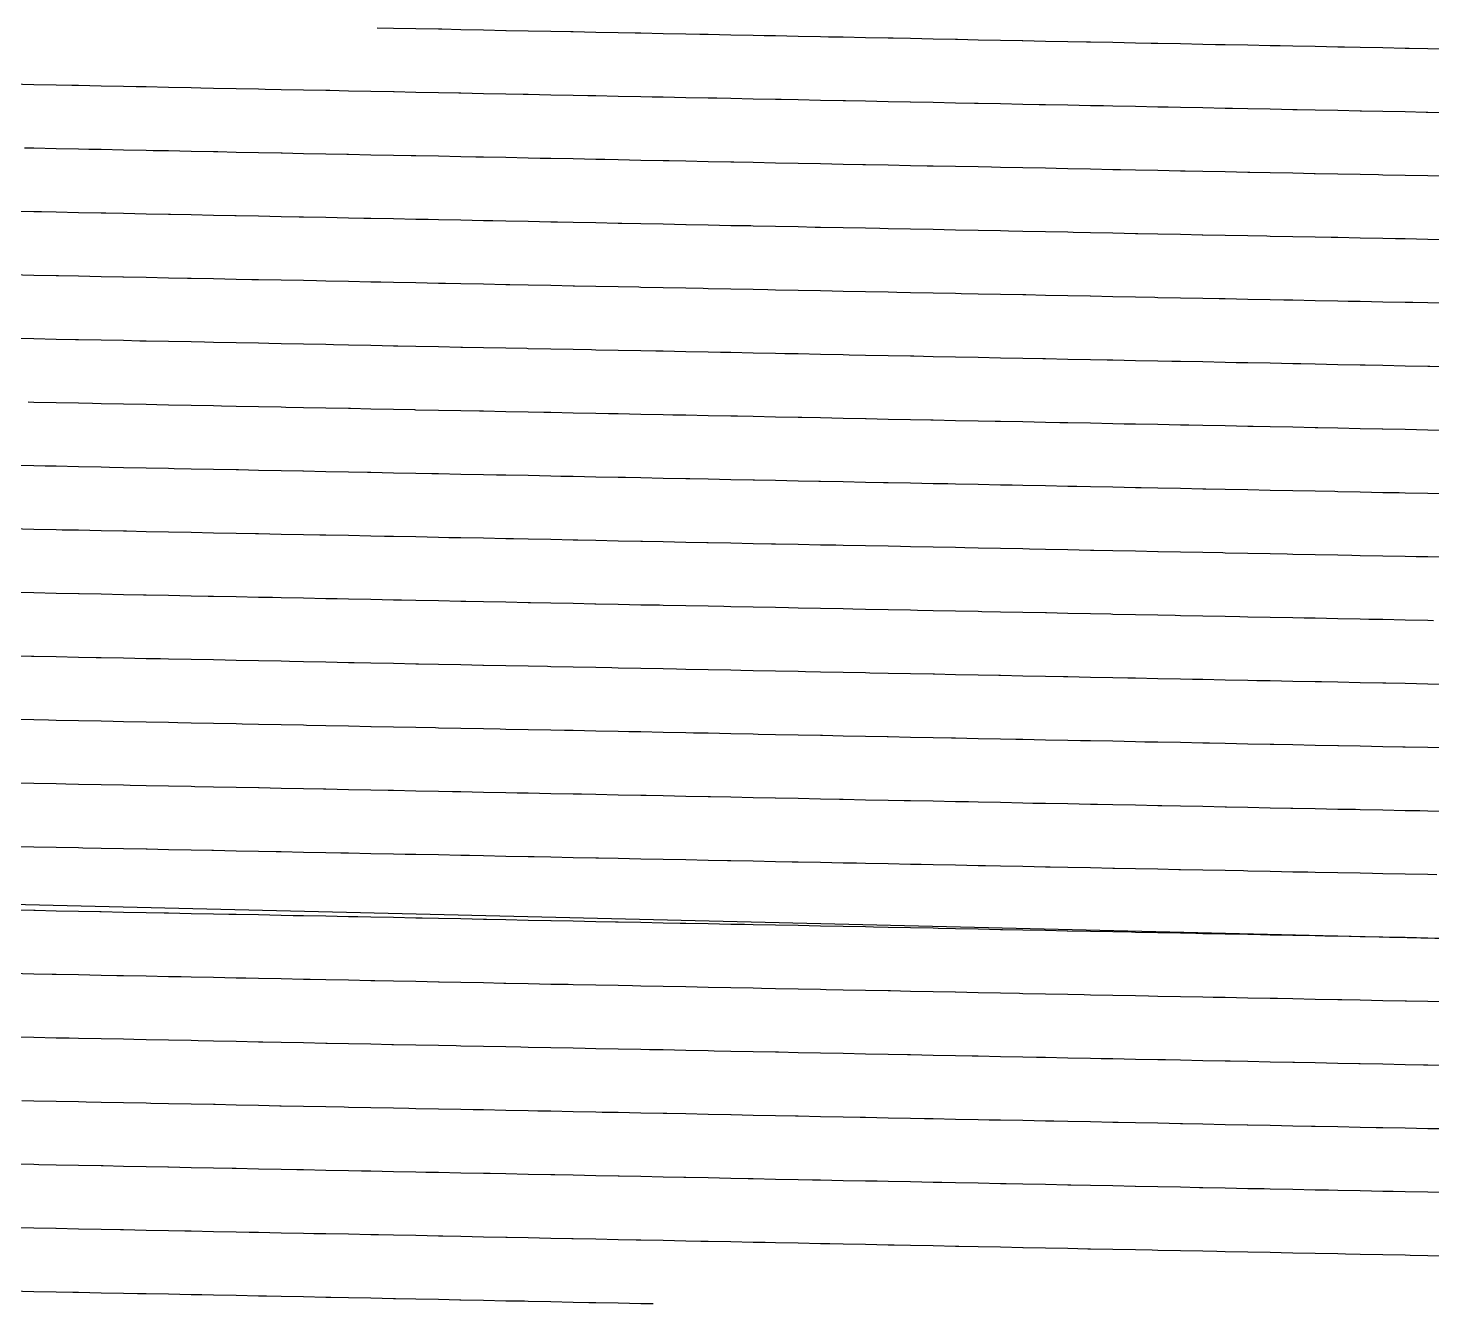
# Model space of a CAD drawing. Header units: metres. Extents: x 2418 to 4584, y 40 to 163.
# Drawn here: x 2959.8 to 3095.1, y 40 to 163 of the extents above; entities that cross this region are included whole.
import ezdxf

# ---------------------------------------------------------------- set-up
doc = ezdxf.new("R2010")
doc.units = ezdxf.units.M
for name, color, linetype in [('Contour_Level_10', 7, 'Continuous'), ('Contour_Level_11', 7, 'Continuous'), ('Contour_Level_12', 7, 'Continuous'), ('Contour_Level_13', 7, 'Continuous'), ('Contour_Level_14', 7, 'Continuous'), ('Contour_Level_15', 7, 'Continuous'), ('Contour_Level_16', 7, 'Continuous'), ('Contour_Level_17', 7, 'Continuous'), ('Contour_Level_18', 7, 'Continuous'), ('Contour_Level_19', 7, 'Continuous'), ('Contour_Level_20', 7, 'Continuous'), ('Contour_Level_21', 7, 'Continuous'), ('Contour_Level_22', 7, 'Continuous'), ('Contour_Level_23', 7, 'Continuous'), ('Contour_Level_24', 7, 'Continuous'), ('Contour_Level_25', 7, 'Continuous'), ('Contour_Level_26', 7, 'Continuous'), ('Contour_Level_6', 7, 'Continuous'), ('Contour_Level_7', 7, 'Continuous'), ('Contour_Level_8', 7, 'Continuous'), ('Contour_Level_9', 7, 'Continuous')]:
    doc.layers.add(name, color=color, linetype=linetype)

msp = doc.modelspace()

# ---------------------------------------------------------------- linework, layer by layer
at = {"layer": 'Contour_Level_10'}
msp.add_lwpolyline([(3096.91, 136.46), (3094.74, 136.5), (3093.29, 136.53), (3092.57, 136.54), (3090.4, 136.59), (3088.23, 136.63), (3087.07, 136.65), (3086.06, 136.67), (3083.9, 136.71), (3081.73, 136.76), (3080.85, 136.77), (3079.56, 136.8), (3077.39, 136.84), (3075.22, 136.89), (3074.63, 136.9), (3073.06, 136.93), (3070.89, 136.97), (3068.72, 137.01), (3068.41, 137.02), (3066.55, 137.06), (3064.38, 137.1), (3062.22, 137.14), (3062.19, 137.14), (3060.05, 137.19), (3057.88, 137.23), (3055.98, 137.27), (3055.71, 137.27), (3053.54, 137.32), (3051.38, 137.36), (3049.76, 137.39), (3049.21, 137.4), (3047.04, 137.44), (3044.87, 137.49), (3043.54, 137.51), (3042.7, 137.53), (3040.54, 137.57), (3038.37, 137.62), (3037.32, 137.64), (3036.2, 137.66), (3034.03, 137.7), (3031.86, 137.74), (3031.1, 137.76), (3029.7, 137.79), (3027.53, 137.83), (3025.36, 137.87), (3024.88, 137.88), (3023.19, 137.92), (3021.02, 137.96), (3018.85, 138), (3018.67, 138.01), (3016.69, 138.05), (3014.52, 138.09), (3012.45, 138.13), (3012.35, 138.13), (3010.18, 138.17), (3008.01, 138.22), (3006.23, 138.25), (3005.85, 138.26), (3003.68, 138.3), (3001.51, 138.35), (3000.01, 138.38), (2999.34, 138.39), (2997.17, 138.43), (2995.01, 138.47), (2993.79, 138.5), (2992.84, 138.52), (2990.67, 138.56), (2988.5, 138.6), (2987.58, 138.62), (2986.33, 138.65), (2984.17, 138.69), (2982, 138.73), (2981.36, 138.74), (2979.83, 138.77), (2977.66, 138.82), (2975.49, 138.86), (2975.14, 138.87), (2973.33, 138.9), (2971.16, 138.95), (2968.99, 138.99), (2968.92, 138.99), (2966.82, 139.03), (2964.65, 139.08), (2962.7, 139.11), (2962.49, 139.12), (2960.32, 139.16), (2958.15, 139.2)], dxfattribs=at)
at = {"layer": 'Contour_Level_11'}
msp.add_lwpolyline([(3096.91, 130.33), (3094.93, 130.37), (3094.74, 130.38), (3092.57, 130.42), (3090.4, 130.46), (3088.71, 130.5), (3088.23, 130.5), (3086.06, 130.55), (3083.9, 130.59), (3082.49, 130.62), (3081.73, 130.63), (3079.56, 130.68), (3077.39, 130.72), (3076.27, 130.74), (3075.22, 130.76), (3073.06, 130.81), (3070.89, 130.85), (3070.05, 130.86), (3068.72, 130.89), (3066.55, 130.93), (3064.38, 130.98), (3063.84, 130.99), (3062.22, 131.02), (3060.05, 131.06), (3057.88, 131.11), (3057.62, 131.11), (3055.71, 131.15), (3053.54, 131.19), (3051.4, 131.23), (3051.38, 131.23), (3049.21, 131.28), (3047.04, 131.32), (3045.18, 131.36), (3044.87, 131.36), (3042.7, 131.41), (3040.54, 131.45), (3038.96, 131.48), (3038.37, 131.49), (3036.2, 131.54), (3034.03, 131.58), (3032.74, 131.6), (3031.86, 131.62), (3029.7, 131.66), (3027.53, 131.71), (3026.53, 131.73), (3025.36, 131.75), (3023.19, 131.79), (3021.02, 131.84), (3020.31, 131.85), (3018.85, 131.88), (3016.69, 131.92), (3014.52, 131.96), (3014.09, 131.97), (3012.35, 132.01), (3010.18, 132.05), (3008.01, 132.09), (3007.87, 132.1), (3005.85, 132.14), (3003.68, 132.18), (3001.65, 132.22), (3001.51, 132.22), (2999.34, 132.26), (2997.17, 132.31), (2995.44, 132.34), (2995.01, 132.35), (2992.84, 132.39), (2990.67, 132.44), (2989.22, 132.47), (2988.5, 132.48), (2986.33, 132.52), (2984.17, 132.57), (2983, 132.59), (2982, 132.61), (2979.83, 132.65), (2977.66, 132.69), (2976.78, 132.71), (2975.49, 132.74), (2973.33, 132.78), (2971.16, 132.82), (2970.56, 132.83), (2968.99, 132.87), (2966.82, 132.91), (2964.65, 132.95), (2964.34, 132.96), (2962.49, 132.99), (2960.32, 133.04), (2958.15, 133.08)], dxfattribs=at)
at = {"layer": 'Contour_Level_12'}
msp.add_lwpolyline([(3096.57, 124.22), (3094.74, 124.25), (3092.57, 124.3), (3090.4, 124.34), (3090.35, 124.34), (3088.23, 124.38), (3086.06, 124.42), (3084.13, 124.46), (3083.9, 124.47), (3081.73, 124.51), (3079.56, 124.55), (3077.91, 124.59), (3077.39, 124.6), (3075.22, 124.64), (3073.06, 124.68), (3071.7, 124.71), (3070.89, 124.72), (3068.72, 124.77), (3066.55, 124.81), (3065.48, 124.83), (3064.38, 124.85), (3062.22, 124.9), (3060.05, 124.94), (3059.26, 124.95), (3057.88, 124.98), (3055.71, 125.03), (3053.54, 125.07), (3053.04, 125.08), (3051.38, 125.11), (3049.21, 125.15), (3047.04, 125.2), (3046.82, 125.2), (3044.87, 125.24), (3042.7, 125.28), (3040.6, 125.32), (3040.54, 125.33), (3038.37, 125.37), (3036.2, 125.41), (3034.39, 125.45), (3034.03, 125.45), (3031.86, 125.5), (3029.7, 125.54), (3028.17, 125.57), (3027.53, 125.58), (3025.36, 125.63), (3023.19, 125.67), (3021.95, 125.69), (3021.02, 125.71), (3018.85, 125.75), (3016.69, 125.8), (3015.73, 125.82), (3014.52, 125.84), (3012.35, 125.88), (3010.18, 125.93), (3009.51, 125.94), (3008.01, 125.97), (3005.85, 126.01), (3003.68, 126.06), (3003.3, 126.06), (3001.51, 126.1), (2999.34, 126.14), (2997.17, 126.18), (2997.08, 126.19), (2995.01, 126.23), (2992.84, 126.27), (2990.86, 126.31), (2990.67, 126.31), (2988.5, 126.36), (2986.33, 126.4), (2984.64, 126.43), (2984.17, 126.44), (2982, 126.48), (2979.83, 126.53), (2978.42, 126.56), (2977.66, 126.57), (2975.49, 126.61), (2973.33, 126.66), (2972.2, 126.68), (2971.16, 126.7), (2968.99, 126.74), (2966.82, 126.79), (2965.99, 126.8), (2964.65, 126.83), (2962.49, 126.87), (2960.32, 126.91), (2959.77, 126.92)], dxfattribs=at)
at = {"layer": 'Contour_Level_13'}
msp.add_lwpolyline([(3096.91, 118.09), (3094.74, 118.13), (3092.57, 118.17), (3091.99, 118.18), (3090.4, 118.21), (3088.23, 118.26), (3086.06, 118.3), (3085.77, 118.31), (3083.9, 118.34), (3081.73, 118.39), (3079.56, 118.43), (3079.56, 118.43), (3077.39, 118.47), (3075.22, 118.52), (3073.34, 118.55), (3073.06, 118.56), (3070.89, 118.6), (3068.72, 118.64), (3067.12, 118.68), (3066.55, 118.69), (3064.38, 118.73), (3062.22, 118.77), (3060.9, 118.8), (3060.05, 118.82), (3057.88, 118.86), (3055.71, 118.9), (3054.68, 118.92), (3053.54, 118.94), (3051.38, 118.99), (3049.21, 119.03), (3048.47, 119.05), (3047.04, 119.07), (3044.87, 119.12), (3042.7, 119.16), (3042.25, 119.17), (3040.54, 119.2), (3038.37, 119.24), (3036.2, 119.29), (3036.03, 119.29), (3034.03, 119.33), (3031.86, 119.37), (3029.81, 119.41), (3029.7, 119.42), (3027.53, 119.46), (3025.36, 119.5), (3023.59, 119.54), (3023.19, 119.55), (3021.02, 119.59), (3018.85, 119.63), (3017.37, 119.66), (3016.69, 119.67), (3014.52, 119.72), (3012.35, 119.76), (3011.16, 119.78), (3010.18, 119.8), (3008.01, 119.85), (3005.85, 119.89), (3004.94, 119.91), (3003.68, 119.93), (3001.51, 119.97), (2999.34, 120.02), (2998.72, 120.03), (2997.17, 120.06), (2995.01, 120.1), (2992.84, 120.15), (2992.5, 120.15), (2990.67, 120.19), (2988.5, 120.23), (2986.33, 120.28), (2986.28, 120.28), (2984.17, 120.32), (2982, 120.36), (2980.06, 120.4), (2979.83, 120.4), (2977.66, 120.45), (2975.49, 120.49), (2973.85, 120.52), (2973.33, 120.53), (2971.16, 120.58), (2968.99, 120.62), (2967.63, 120.65), (2966.82, 120.66), (2964.65, 120.7), (2962.49, 120.75), (2961.41, 120.77), (2960.32, 120.79), (2958.15, 120.83)], dxfattribs=at)
at = {"layer": 'Contour_Level_14'}
msp.add_lwpolyline([(3096.91, 111.96), (3094.74, 112.01), (3093.63, 112.03), (3092.57, 112.05), (3090.4, 112.09), (3088.23, 112.13), (3087.42, 112.15), (3086.06, 112.18), (3083.9, 112.22), (3081.73, 112.26), (3081.2, 112.27), (3079.56, 112.31), (3077.39, 112.35), (3075.22, 112.39), (3074.98, 112.4), (3073.06, 112.43), (3070.89, 112.48), (3068.76, 112.52), (3068.72, 112.52), (3066.55, 112.56), (3064.38, 112.61), (3062.54, 112.64), (3062.22, 112.65), (3060.05, 112.69), (3057.88, 112.73), (3056.33, 112.77), (3055.71, 112.78), (3053.54, 112.82), (3051.38, 112.86), (3050.11, 112.89), (3049.21, 112.91), (3047.04, 112.95), (3044.87, 112.99), (3043.89, 113.01), (3042.7, 113.04), (3040.54, 113.08), (3038.37, 113.12), (3037.67, 113.14), (3036.2, 113.16), (3034.03, 113.21), (3031.86, 113.25), (3031.45, 113.26), (3029.7, 113.29), (3027.53, 113.34), (3025.36, 113.38), (3025.23, 113.38), (3023.19, 113.42), (3021.02, 113.46), (3019.02, 113.5), (3018.85, 113.51), (3016.69, 113.55), (3014.52, 113.59), (3012.8, 113.63), (3012.35, 113.64), (3010.18, 113.68), (3008.01, 113.72), (3006.58, 113.75), (3005.85, 113.77), (3003.68, 113.81), (3001.51, 113.85), (3000.36, 113.87), (2999.34, 113.89), (2997.17, 113.94), (2995.01, 113.98), (2994.14, 114), (2992.84, 114.02), (2990.67, 114.07), (2988.5, 114.11), (2987.92, 114.12), (2986.33, 114.15), (2984.17, 114.19), (2982, 114.24), (2981.71, 114.24), (2979.83, 114.28), (2977.66, 114.32), (2975.49, 114.37), (2975.49, 114.37), (2973.33, 114.41), (2971.16, 114.45), (2969.27, 114.49), (2968.99, 114.5), (2966.82, 114.54), (2964.65, 114.58), (2963.05, 114.61), (2962.49, 114.62), (2960.32, 114.67), (2958.15, 114.71)], dxfattribs=at)
at = {"layer": 'Contour_Level_15'}
msp.add_lwpolyline([(3095.28, 105.87), (3094.74, 105.88), (3092.57, 105.92), (3090.4, 105.97), (3089.06, 105.99), (3088.23, 106.01), (3086.06, 106.05), (3083.9, 106.1), (3082.84, 106.12), (3081.73, 106.14), (3079.56, 106.18), (3077.39, 106.22), (3076.62, 106.24), (3075.22, 106.27), (3073.06, 106.31), (3070.89, 106.35), (3070.4, 106.36), (3068.72, 106.4), (3066.55, 106.44), (3064.38, 106.48), (3064.19, 106.49), (3062.22, 106.53), (3060.05, 106.57), (3057.97, 106.61), (3057.88, 106.61), (3055.71, 106.65), (3053.54, 106.7), (3051.75, 106.73), (3051.38, 106.74), (3049.21, 106.78), (3047.04, 106.83), (3045.53, 106.86), (3044.87, 106.87), (3042.7, 106.91), (3040.54, 106.95), (3039.31, 106.98), (3038.37, 107), (3036.2, 107.04), (3034.03, 107.08), (3033.09, 107.1), (3031.86, 107.13), (3029.7, 107.17), (3027.53, 107.21), (3026.88, 107.23), (3025.36, 107.26), (3023.19, 107.3), (3021.02, 107.34), (3020.66, 107.35), (3018.85, 107.38), (3016.69, 107.43), (3014.52, 107.47), (3014.44, 107.47), (3012.35, 107.51), (3010.18, 107.56), (3008.22, 107.59), (3008.01, 107.6), (3005.85, 107.64), (3003.68, 107.68), (3002, 107.72), (3001.51, 107.73), (2999.34, 107.77), (2997.17, 107.81), (2995.78, 107.84), (2995.01, 107.86), (2992.84, 107.9), (2990.67, 107.94), (2989.57, 107.96), (2988.5, 107.99), (2986.33, 108.03), (2984.17, 108.07), (2983.35, 108.09), (2982, 108.11), (2979.83, 108.16), (2977.66, 108.2), (2977.13, 108.21), (2975.49, 108.24), (2973.33, 108.29), (2971.16, 108.33), (2970.91, 108.33), (2968.99, 108.37), (2966.82, 108.41), (2964.69, 108.46), (2964.65, 108.46), (2962.49, 108.5), (2960.32, 108.54), (2958.47, 108.58)], dxfattribs=at)
at = {"layer": 'Contour_Level_16'}
msp.add_lwpolyline([(3096.91, 99.71), (3094.74, 99.76), (3092.57, 99.8), (3090.7, 99.84), (3090.4, 99.84), (3088.23, 99.89), (3086.06, 99.93), (3084.48, 99.96), (3083.9, 99.97), (3081.73, 100.02), (3079.56, 100.06), (3078.26, 100.08), (3077.39, 100.1), (3075.22, 100.14), (3073.06, 100.19), (3072.05, 100.21), (3070.89, 100.23), (3068.72, 100.27), (3066.55, 100.32), (3065.83, 100.33), (3064.38, 100.36), (3062.22, 100.4), (3060.05, 100.44), (3059.61, 100.45), (3057.88, 100.49), (3055.71, 100.53), (3053.54, 100.57), (3053.39, 100.58), (3051.38, 100.62), (3049.21, 100.66), (3047.17, 100.7), (3047.04, 100.7), (3044.87, 100.75), (3042.7, 100.79), (3040.95, 100.82), (3040.54, 100.83), (3038.37, 100.87), (3036.2, 100.92), (3034.74, 100.95), (3034.03, 100.96), (3031.86, 101), (3029.7, 101.05), (3028.52, 101.07), (3027.53, 101.09), (3025.36, 101.13), (3023.19, 101.17), (3022.3, 101.19), (3021.02, 101.22), (3018.85, 101.26), (3016.69, 101.3), (3016.08, 101.32), (3014.52, 101.35), (3012.35, 101.39), (3010.18, 101.43), (3009.86, 101.44), (3008.01, 101.48), (3005.85, 101.52), (3003.68, 101.56), (3003.64, 101.56), (3001.51, 101.6), (2999.34, 101.65), (2997.43, 101.68), (2997.17, 101.69), (2995.01, 101.73), (2992.84, 101.78), (2991.21, 101.81), (2990.67, 101.82), (2988.5, 101.86), (2986.33, 101.9), (2984.99, 101.93), (2984.17, 101.95), (2982, 101.99), (2979.83, 102.03), (2978.77, 102.05), (2977.66, 102.08), (2975.49, 102.12), (2973.33, 102.16), (2972.55, 102.18), (2971.16, 102.2), (2968.99, 102.25), (2966.82, 102.29), (2966.33, 102.3), (2964.65, 102.33), (2962.49, 102.38), (2960.32, 102.42), (2960.12, 102.42), (2958.15, 102.46)], dxfattribs=at)
at = {"layer": 'Contour_Level_17'}
msp.add_lwpolyline([(3096.91, 93.59), (3094.74, 93.63), (3092.57, 93.68), (3092.34, 93.68), (3090.4, 93.72), (3088.23, 93.76), (3086.12, 93.8), (3086.06, 93.81), (3083.9, 93.85), (3081.73, 93.89), (3079.91, 93.93), (3079.56, 93.93), (3077.39, 93.98), (3075.22, 94.02), (3073.69, 94.05), (3073.06, 94.06), (3070.89, 94.11), (3068.72, 94.15), (3067.47, 94.17), (3066.55, 94.19), (3064.38, 94.24), (3062.22, 94.28), (3061.25, 94.3), (3060.05, 94.32), (3057.88, 94.36), (3055.71, 94.41), (3055.03, 94.42), (3053.54, 94.45), (3051.38, 94.49), (3049.21, 94.54), (3048.81, 94.54), (3047.04, 94.58), (3044.87, 94.62), (3042.7, 94.66), (3042.6, 94.67), (3040.54, 94.71), (3038.37, 94.75), (3036.38, 94.79), (3036.2, 94.79), (3034.03, 94.84), (3031.86, 94.88), (3030.16, 94.91), (3029.7, 94.92), (3027.53, 94.97), (3025.36, 95.01), (3023.94, 95.04), (3023.19, 95.05), (3021.02, 95.09), (3018.85, 95.14), (3017.72, 95.16), (3016.69, 95.18), (3014.52, 95.22), (3012.35, 95.27), (3011.5, 95.28), (3010.18, 95.31), (3008.01, 95.35), (3005.85, 95.39), (3005.29, 95.41), (3003.68, 95.44), (3001.51, 95.48), (2999.34, 95.52), (2999.07, 95.53), (2997.17, 95.57), (2995.01, 95.61), (2992.85, 95.65), (2992.84, 95.65), (2990.67, 95.69), (2988.5, 95.74), (2986.63, 95.77), (2986.33, 95.78), (2984.17, 95.82), (2982, 95.87), (2980.41, 95.9), (2979.83, 95.91), (2977.66, 95.95), (2975.49, 96), (2974.2, 96.02), (2973.33, 96.04), (2971.16, 96.08), (2968.99, 96.12), (2967.98, 96.14), (2966.82, 96.17), (2964.65, 96.21), (2962.49, 96.25), (2961.76, 96.27), (2960.32, 96.3), (2958.15, 96.34)], dxfattribs=at)
at = {"layer": 'Contour_Level_18'}
msp.add_lwpolyline([(3096.91, 87.47), (3094.74, 87.51), (3093.98, 87.53), (3092.57, 87.55), (3090.4, 87.6), (3088.23, 87.64), (3087.77, 87.65), (3086.06, 87.68), (3083.9, 87.73), (3081.73, 87.77), (3081.55, 87.77), (3079.56, 87.81), (3077.39, 87.85), (3075.33, 87.89), (3075.22, 87.9), (3073.06, 87.94), (3070.89, 87.98), (3069.11, 88.02), (3068.72, 88.03), (3066.55, 88.07), (3064.38, 88.11), (3062.89, 88.14), (3062.22, 88.15), (3060.05, 88.2), (3057.88, 88.24), (3056.67, 88.26), (3055.71, 88.28), (3053.54, 88.33), (3051.38, 88.37), (3050.46, 88.39), (3049.21, 88.41), (3047.04, 88.46), (3044.87, 88.5), (3044.24, 88.51), (3042.7, 88.54), (3040.54, 88.58), (3038.37, 88.63), (3038.02, 88.63), (3036.2, 88.67), (3034.03, 88.71), (3031.86, 88.76), (3031.8, 88.76), (3029.7, 88.8), (3027.53, 88.84), (3025.58, 88.88), (3025.36, 88.88), (3023.19, 88.93), (3021.02, 88.97), (3019.36, 89), (3018.85, 89.01), (3016.69, 89.06), (3014.52, 89.1), (3013.15, 89.13), (3012.35, 89.14), (3010.18, 89.18), (3008.01, 89.23), (3006.93, 89.25), (3005.85, 89.27), (3003.68, 89.31), (3001.51, 89.36), (3000.71, 89.37), (2999.34, 89.4), (2997.17, 89.44), (2995.01, 89.49), (2994.49, 89.5), (2992.84, 89.53), (2990.67, 89.57), (2988.5, 89.61), (2988.27, 89.62), (2986.33, 89.66), (2984.17, 89.7), (2982.06, 89.74), (2982, 89.74), (2979.83, 89.79), (2977.66, 89.83), (2975.84, 89.86), (2975.49, 89.87), (2973.33, 89.91), (2971.16, 89.96), (2969.62, 89.99), (2968.99, 90), (2966.82, 90.04), (2964.65, 90.09), (2963.4, 90.11), (2962.49, 90.13), (2960.32, 90.17), (2958.15, 90.22)], dxfattribs=at)
at = {"layer": 'Contour_Level_19'}
msp.add_lwpolyline([(3095.63, 81.37), (3094.74, 81.39), (3092.57, 81.43), (3090.4, 81.47), (3089.41, 81.49), (3088.23, 81.52), (3086.06, 81.56), (3083.9, 81.6), (3083.19, 81.62), (3081.73, 81.64), (3079.56, 81.69), (3077.39, 81.73), (3076.97, 81.74), (3075.22, 81.77), (3073.06, 81.82), (3070.89, 81.86), (3070.75, 81.86), (3068.72, 81.9), (3066.55, 81.95), (3064.53, 81.98), (3064.38, 81.99), (3062.22, 82.03), (3060.05, 82.07), (3058.32, 82.11), (3057.88, 82.12), (3055.71, 82.16), (3053.54, 82.2), (3052.1, 82.23), (3051.38, 82.25), (3049.21, 82.29), (3047.04, 82.33), (3045.88, 82.35), (3044.87, 82.37), (3042.7, 82.42), (3040.54, 82.46), (3039.66, 82.48), (3038.37, 82.5), (3036.2, 82.55), (3034.03, 82.59), (3033.44, 82.6), (3031.86, 82.63), (3029.7, 82.67), (3027.53, 82.72), (3027.22, 82.72), (3025.36, 82.76), (3023.19, 82.8), (3021.02, 82.85), (3021.01, 82.85), (3018.85, 82.89), (3016.69, 82.93), (3014.79, 82.97), (3014.52, 82.98), (3012.35, 83.02), (3010.18, 83.06), (3008.57, 83.09), (3008.01, 83.1), (3005.85, 83.15), (3003.68, 83.19), (3002.35, 83.22), (3001.51, 83.23), (2999.34, 83.28), (2997.17, 83.32), (2996.13, 83.34), (2995.01, 83.36), (2992.84, 83.4), (2990.67, 83.45), (2989.92, 83.46), (2988.5, 83.49), (2986.33, 83.53), (2984.17, 83.58), (2983.7, 83.59), (2982, 83.62), (2979.83, 83.66), (2977.66, 83.71), (2977.48, 83.71), (2975.49, 83.75), (2973.33, 83.79), (2971.26, 83.83), (2971.16, 83.83), (2968.99, 83.88), (2966.82, 83.92), (2965.04, 83.95), (2964.65, 83.96), (2962.49, 84.01), (2960.32, 84.05), (2958.82, 84.08)], dxfattribs=at)
at = {"layer": 'Contour_Level_20'}
msp.add_lwpolyline([(3096.91, 75.22), (3094.74, 75.26), (3092.57, 75.31), (3091.05, 75.34), (3090.4, 75.35), (3088.23, 75.39), (3086.06, 75.44), (3084.83, 75.46), (3083.9, 75.48), (3081.73, 75.52), (3079.56, 75.56), (3078.61, 75.58), (3077.39, 75.61), (3075.22, 75.65), (3073.06, 75.69), (3072.39, 75.71), (3070.89, 75.74), (3068.72, 75.78), (3066.55, 75.82), (3066.18, 75.83), (3064.38, 75.86), (3062.22, 75.91), (3060.05, 75.95), (3059.96, 75.95), (3057.88, 75.99), (3055.71, 76.04), (3053.74, 76.08), (3053.54, 76.08), (3051.38, 76.12), (3049.21, 76.16), (3047.52, 76.2), (3047.04, 76.21), (3044.87, 76.25), (3042.7, 76.29), (3041.3, 76.32), (3040.54, 76.34), (3038.37, 76.38), (3036.2, 76.42), (3035.08, 76.44), (3034.03, 76.47), (3031.86, 76.51), (3029.7, 76.55), (3028.87, 76.57), (3027.53, 76.59), (3025.36, 76.64), (3023.19, 76.68), (3022.65, 76.69), (3021.02, 76.72), (3018.85, 76.77), (3016.69, 76.81), (3016.43, 76.81), (3014.52, 76.85), (3012.35, 76.89), (3010.21, 76.94), (3010.18, 76.94), (3008.01, 76.98), (3005.85, 77.02), (3003.99, 77.06), (3003.68, 77.07), (3001.51, 77.11), (2999.34, 77.15), (2997.78, 77.18), (2997.17, 77.2), (2995.01, 77.24), (2992.84, 77.28), (2991.56, 77.31), (2990.67, 77.32), (2988.5, 77.37), (2986.33, 77.41), (2985.34, 77.43), (2984.17, 77.45), (2982, 77.5), (2979.83, 77.54), (2979.12, 77.55), (2977.66, 77.58), (2975.49, 77.62), (2973.33, 77.67), (2972.9, 77.68), (2971.16, 77.71), (2968.99, 77.75), (2966.82, 77.8), (2966.68, 77.8), (2964.65, 77.84), (2962.49, 77.88), (2960.47, 77.92), (2960.32, 77.92), (2958.15, 77.97)], dxfattribs=at)
at = {"layer": 'Contour_Level_21'}
for points in [[(2418.3, 91.48), (4565.81, 40)], [(3096.91, 69.1), (3094.74, 69.14), (3092.69, 69.18), (3092.57, 69.18), (3090.4, 69.23), (3088.23, 69.27), (3086.47, 69.3), (3086.06, 69.31), (3083.9, 69.35), (3081.73, 69.4), (3080.25, 69.43), (3079.56, 69.44), (3077.39, 69.48), (3075.22, 69.53), (3074.04, 69.55), (3073.06, 69.57), (3070.89, 69.61), (3068.72, 69.65), (3067.82, 69.67), (3066.55, 69.7), (3064.38, 69.74), (3062.22, 69.78), (3061.6, 69.8), (3060.05, 69.83), (3057.88, 69.87), (3055.71, 69.91), (3055.38, 69.92), (3053.54, 69.96), (3051.38, 70), (3049.21, 70.04), (3049.16, 70.04), (3047.04, 70.08), (3044.87, 70.13), (3042.95, 70.17), (3042.7, 70.17), (3040.54, 70.21), (3038.37, 70.26), (3036.73, 70.29), (3036.2, 70.3), (3034.03, 70.34), (3031.86, 70.38), (3030.51, 70.41), (3029.7, 70.43), (3027.53, 70.47), (3025.36, 70.51), (3024.29, 70.53), (3023.19, 70.56), (3021.02, 70.6), (3018.85, 70.64), (3018.07, 70.66), (3016.69, 70.69), (3014.52, 70.73), (3012.35, 70.77), (3011.85, 70.78), (3010.18, 70.81), (3008.01, 70.86), (3005.85, 70.9), (3005.64, 70.9), (3003.68, 70.94), (3001.51, 70.99), (2999.42, 71.03), (2999.34, 71.03), (2997.17, 71.07), (2995.01, 71.11), (2993.2, 71.15), (2992.84, 71.16), (2990.67, 71.2), (2988.5, 71.24), (2986.98, 71.27), (2986.33, 71.29), (2984.17, 71.33), (2982, 71.37), (2980.76, 71.4), (2979.83, 71.41), (2977.66, 71.46), (2975.49, 71.5), (2974.54, 71.52), (2973.33, 71.54), (2971.16, 71.59), (2968.99, 71.63), (2968.33, 71.64), (2966.82, 71.67), (2964.65, 71.72), (2962.49, 71.76), (2962.11, 71.77), (2960.32, 71.8), (2958.15, 71.84)]]:
    msp.add_lwpolyline(points, dxfattribs=at)
at = {"layer": 'Contour_Level_22'}
msp.add_lwpolyline([(3096.91, 62.97), (3094.74, 63.02), (3094.33, 63.02), (3092.57, 63.06), (3090.4, 63.1), (3088.23, 63.14), (3088.11, 63.15), (3086.06, 63.19), (3083.9, 63.23), (3081.9, 63.27), (3081.73, 63.27), (3079.56, 63.32), (3077.39, 63.36), (3075.68, 63.39), (3075.22, 63.4), (3073.06, 63.45), (3070.89, 63.49), (3069.46, 63.52), (3068.72, 63.53), (3066.55, 63.57), (3064.38, 63.62), (3063.24, 63.64), (3062.22, 63.66), (3060.05, 63.7), (3057.88, 63.75), (3057.02, 63.76), (3055.71, 63.79), (3053.54, 63.83), (3051.38, 63.87), (3050.81, 63.89), (3049.21, 63.92), (3047.04, 63.96), (3044.87, 64), (3044.59, 64.01), (3042.7, 64.05), (3040.54, 64.09), (3038.37, 64.13), (3038.37, 64.13), (3036.2, 64.18), (3034.03, 64.22), (3032.15, 64.26), (3031.86, 64.26), (3029.7, 64.3), (3027.53, 64.35), (3025.93, 64.38), (3025.36, 64.39), (3023.19, 64.43), (3021.02, 64.48), (3019.71, 64.5), (3018.85, 64.52), (3016.69, 64.56), (3014.52, 64.6), (3013.5, 64.62), (3012.35, 64.65), (3010.18, 64.69), (3008.01, 64.73), (3007.28, 64.75), (3005.85, 64.78), (3003.68, 64.82), (3001.51, 64.86), (3001.06, 64.87), (2999.34, 64.9), (2997.17, 64.95), (2995.01, 64.99), (2994.84, 64.99), (2992.84, 65.03), (2990.67, 65.08), (2988.62, 65.12), (2988.5, 65.12), (2986.33, 65.16), (2984.17, 65.21), (2982.4, 65.24), (2982, 65.25), (2979.83, 65.29), (2977.66, 65.33), (2976.19, 65.36), (2975.49, 65.38), (2973.33, 65.42), (2971.16, 65.46), (2969.97, 65.49), (2968.99, 65.51), (2966.82, 65.55), (2964.65, 65.59), (2963.75, 65.61), (2962.49, 65.63), (2960.32, 65.68), (2958.15, 65.72)], dxfattribs=at)
at = {"layer": 'Contour_Level_23'}
msp.add_lwpolyline([(3095.97, 56.87), (3094.74, 56.89), (3092.57, 56.94), (3090.4, 56.98), (3089.76, 56.99), (3088.23, 57.02), (3086.06, 57.06), (3083.9, 57.11), (3083.54, 57.11), (3081.73, 57.15), (3079.56, 57.19), (3077.39, 57.24), (3077.32, 57.24), (3075.22, 57.28), (3073.06, 57.32), (3071.1, 57.36), (3070.89, 57.36), (3068.72, 57.41), (3066.55, 57.45), (3064.88, 57.48), (3064.38, 57.49), (3062.22, 57.54), (3060.05, 57.58), (3058.67, 57.61), (3057.88, 57.62), (3055.71, 57.67), (3053.54, 57.71), (3052.45, 57.73), (3051.38, 57.75), (3049.21, 57.79), (3047.04, 57.84), (3046.23, 57.85), (3044.87, 57.88), (3042.7, 57.92), (3040.54, 57.97), (3040.01, 57.98), (3038.37, 58.01), (3036.2, 58.05), (3034.03, 58.09), (3033.79, 58.1), (3031.86, 58.14), (3029.7, 58.18), (3027.57, 58.22), (3027.53, 58.22), (3025.36, 58.27), (3023.19, 58.31), (3021.36, 58.35), (3021.02, 58.35), (3018.85, 58.39), (3016.69, 58.44), (3015.14, 58.47), (3014.52, 58.48), (3012.35, 58.52), (3010.18, 58.57), (3008.92, 58.59), (3008.01, 58.61), (3005.85, 58.65), (3003.68, 58.7), (3002.7, 58.71), (3001.51, 58.74), (2999.34, 58.78), (2997.17, 58.82), (2996.48, 58.84), (2995.01, 58.87), (2992.84, 58.91), (2990.67, 58.95), (2990.26, 58.96), (2988.5, 59), (2986.33, 59.04), (2984.17, 59.08), (2984.05, 59.08), (2982, 59.12), (2979.83, 59.17), (2977.83, 59.21), (2977.66, 59.21), (2975.49, 59.25), (2973.33, 59.3), (2971.61, 59.33), (2971.16, 59.34), (2968.99, 59.38), (2966.82, 59.43), (2965.39, 59.45), (2964.65, 59.47), (2962.49, 59.51), (2960.32, 59.55), (2959.17, 59.58)], dxfattribs=at)
at = {"layer": 'Contour_Level_24'}
msp.add_lwpolyline([(3096.91, 50.73), (3094.74, 50.77), (3092.57, 50.81), (3091.4, 50.83), (3090.4, 50.85), (3088.23, 50.9), (3086.06, 50.94), (3085.18, 50.96), (3083.9, 50.98), (3081.73, 51.03), (3079.56, 51.07), (3078.96, 51.08), (3077.39, 51.11), (3075.22, 51.16), (3073.06, 51.2), (3072.74, 51.2), (3070.89, 51.24), (3068.72, 51.28), (3066.55, 51.33), (3066.53, 51.33), (3064.38, 51.37), (3062.22, 51.41), (3060.31, 51.45), (3060.05, 51.46), (3057.88, 51.5), (3055.71, 51.54), (3054.09, 51.57), (3053.54, 51.58), (3051.38, 51.63), (3049.21, 51.67), (3047.87, 51.7), (3047.04, 51.71), (3044.87, 51.76), (3042.7, 51.8), (3041.65, 51.82), (3040.54, 51.84), (3038.37, 51.88), (3036.2, 51.93), (3035.43, 51.94), (3034.03, 51.97), (3031.86, 52.01), (3029.7, 52.06), (3029.22, 52.07), (3027.53, 52.1), (3025.36, 52.14), (3023.19, 52.19), (3023, 52.19), (3021.02, 52.23), (3018.85, 52.27), (3016.78, 52.31), (3016.69, 52.31), (3014.52, 52.36), (3012.35, 52.4), (3010.56, 52.44), (3010.18, 52.44), (3008.01, 52.49), (3005.85, 52.53), (3004.34, 52.56), (3003.68, 52.57), (3001.51, 52.61), (2999.34, 52.66), (2998.12, 52.68), (2997.17, 52.7), (2995.01, 52.74), (2992.84, 52.79), (2991.91, 52.8), (2990.67, 52.83), (2988.5, 52.87), (2986.33, 52.92), (2985.69, 52.93), (2984.17, 52.96), (2982, 53), (2979.83, 53.04), (2979.47, 53.05), (2977.66, 53.09), (2975.49, 53.13), (2973.33, 53.17), (2973.25, 53.17), (2971.16, 53.22), (2968.99, 53.26), (2967.03, 53.3), (2966.82, 53.3), (2964.65, 53.34), (2962.49, 53.39), (2960.82, 53.42), (2960.32, 53.43), (2958.15, 53.47)], dxfattribs=at)
at = {"layer": 'Contour_Level_25'}
msp.add_lwpolyline([(3096.91, 44.6), (3094.74, 44.65), (3093.04, 44.68), (3092.57, 44.69), (3090.4, 44.73), (3088.23, 44.77), (3086.82, 44.8), (3086.06, 44.82), (3083.9, 44.86), (3081.73, 44.9), (3080.6, 44.92), (3079.56, 44.95), (3077.39, 44.99), (3075.22, 45.03), (3074.39, 45.05), (3073.06, 45.07), (3070.89, 45.12), (3068.72, 45.16), (3068.17, 45.17), (3066.55, 45.2), (3064.38, 45.25), (3062.22, 45.29), (3061.95, 45.29), (3060.05, 45.33), (3057.88, 45.37), (3055.73, 45.42), (3055.71, 45.42), (3053.54, 45.46), (3051.38, 45.5), (3049.51, 45.54), (3049.21, 45.55), (3047.04, 45.59), (3044.87, 45.63), (3043.29, 45.66), (3042.7, 45.68), (3040.54, 45.72), (3038.37, 45.76), (3037.08, 45.79), (3036.2, 45.8), (3034.03, 45.85), (3031.86, 45.89), (3030.86, 45.91), (3029.7, 45.93), (3027.53, 45.98), (3025.36, 46.02), (3024.64, 46.03), (3023.19, 46.06), (3021.02, 46.1), (3018.85, 46.15), (3018.42, 46.16), (3016.69, 46.19), (3014.52, 46.23), (3012.35, 46.28), (3012.2, 46.28), (3010.18, 46.32), (3008.01, 46.36), (3005.98, 46.4), (3005.85, 46.41), (3003.68, 46.45), (3001.51, 46.49), (2999.77, 46.53), (2999.34, 46.53), (2997.17, 46.58), (2995.01, 46.62), (2993.55, 46.65), (2992.84, 46.66), (2990.67, 46.71), (2988.5, 46.75), (2987.33, 46.77), (2986.33, 46.79), (2984.17, 46.83), (2982, 46.88), (2981.11, 46.89), (2979.83, 46.92), (2977.66, 46.96), (2975.49, 47.01), (2974.89, 47.02), (2973.33, 47.05), (2971.16, 47.09), (2968.99, 47.13), (2968.68, 47.14), (2966.82, 47.18), (2964.65, 47.22), (2962.49, 47.26), (2962.46, 47.26), (2960.32, 47.31), (2958.15, 47.35)], dxfattribs=at)
at = {"layer": 'Contour_Level_26'}
msp.add_lwpolyline([(3020.06, 40), (3018.85, 40.02), (3016.69, 40.07), (3014.52, 40.11), (3013.84, 40.12), (3012.35, 40.15), (3010.18, 40.2), (3008.01, 40.24), (3007.63, 40.25), (3005.85, 40.28), (3003.68, 40.32), (3001.51, 40.37), (3001.41, 40.37), (2999.34, 40.41), (2997.17, 40.45), (2995.19, 40.49), (2995.01, 40.5), (2992.84, 40.54), (2990.67, 40.58), (2988.97, 40.62), (2988.5, 40.62), (2986.33, 40.67), (2984.17, 40.71), (2982.75, 40.74), (2982, 40.75), (2979.83, 40.8), (2977.66, 40.84), (2976.54, 40.86), (2975.49, 40.88), (2973.33, 40.93), (2971.16, 40.97), (2970.32, 40.98), (2968.99, 41.01), (2966.82, 41.05), (2964.65, 41.1), (2964.1, 41.11), (2962.49, 41.14), (2960.32, 41.18), (2958.15, 41.23)], dxfattribs=at)
at = {"layer": 'Contour_Level_6'}
msp.add_lwpolyline([(3096.91, 160.95), (3094.74, 160.99), (3092.94, 161.03), (3092.57, 161.04), (3090.4, 161.08), (3088.23, 161.12), (3086.72, 161.15), (3086.06, 161.17), (3083.9, 161.21), (3081.73, 161.25), (3080.5, 161.28), (3079.56, 161.29), (3077.39, 161.34), (3075.22, 161.38), (3074.28, 161.4), (3073.06, 161.42), (3070.89, 161.47), (3068.72, 161.51), (3068.06, 161.52), (3066.55, 161.55), (3064.38, 161.6), (3062.22, 161.64), (3061.85, 161.65), (3060.05, 161.68), (3057.88, 161.72), (3055.71, 161.77), (3055.63, 161.77), (3053.54, 161.81), (3051.38, 161.85), (3049.41, 161.89), (3049.21, 161.9), (3047.04, 161.94), (3044.87, 161.98), (3043.19, 162.02), (3042.7, 162.02), (3040.54, 162.07), (3038.37, 162.11), (3036.97, 162.14), (3036.2, 162.15), (3034.03, 162.2), (3031.86, 162.24), (3030.75, 162.26), (3029.7, 162.28), (3027.53, 162.33), (3025.36, 162.37), (3024.54, 162.38), (3023.19, 162.41), (3021.02, 162.45), (3018.85, 162.5), (3018.32, 162.51), (3016.69, 162.54), (3014.52, 162.58), (3012.35, 162.63), (3012.1, 162.63), (3010.18, 162.67), (3008.01, 162.71), (3005.88, 162.75), (3005.85, 162.75), (3003.68, 162.8), (3001.51, 162.84), (2999.66, 162.88), (2999.34, 162.88), (2997.17, 162.93), (2995.01, 162.97), (2993.44, 163)], dxfattribs=at)
at = {"layer": 'Contour_Level_7'}
msp.add_lwpolyline([(3096.91, 154.83), (3094.74, 154.87), (3094.58, 154.87), (3092.57, 154.91), (3090.4, 154.96), (3088.36, 155), (3088.23, 155), (3086.06, 155.04), (3083.9, 155.09), (3082.14, 155.12), (3081.73, 155.13), (3079.56, 155.17), (3077.39, 155.21), (3075.92, 155.24), (3075.22, 155.26), (3073.06, 155.3), (3070.89, 155.34), (3069.71, 155.37), (3068.72, 155.39), (3066.55, 155.43), (3064.38, 155.47), (3063.49, 155.49), (3062.22, 155.51), (3060.05, 155.56), (3057.88, 155.6), (3057.27, 155.61), (3055.71, 155.64), (3053.54, 155.69), (3051.38, 155.73), (3051.05, 155.74), (3049.21, 155.77), (3047.04, 155.82), (3044.87, 155.86), (3044.83, 155.86), (3042.7, 155.9), (3040.54, 155.94), (3038.61, 155.98), (3038.37, 155.99), (3036.2, 156.03), (3034.03, 156.07), (3032.4, 156.11), (3031.86, 156.12), (3029.7, 156.16), (3027.53, 156.2), (3026.18, 156.23), (3025.36, 156.24), (3023.19, 156.29), (3021.02, 156.33), (3019.96, 156.35), (3018.85, 156.37), (3016.69, 156.42), (3014.52, 156.46), (3013.74, 156.47), (3012.35, 156.5), (3010.18, 156.54), (3008.01, 156.59), (3007.52, 156.6), (3005.85, 156.63), (3003.68, 156.67), (3001.51, 156.72), (3001.3, 156.72), (2999.34, 156.76), (2997.17, 156.8), (2995.09, 156.84), (2995.01, 156.85), (2992.84, 156.89), (2990.67, 156.93), (2988.87, 156.97), (2988.5, 156.97), (2986.33, 157.02), (2984.17, 157.06), (2982.65, 157.09), (2982, 157.1), (2979.83, 157.15), (2977.66, 157.19), (2976.43, 157.21), (2975.49, 157.23), (2973.33, 157.27), (2971.16, 157.32), (2970.21, 157.34), (2968.99, 157.36), (2966.82, 157.4), (2964.65, 157.45), (2963.99, 157.46), (2962.49, 157.49), (2960.32, 157.53), (2958.15, 157.58)], dxfattribs=at)
at = {"layer": 'Contour_Level_8'}
msp.add_lwpolyline([(3096.22, 148.72), (3094.74, 148.75), (3092.57, 148.79), (3090.4, 148.83), (3090, 148.84), (3088.23, 148.88), (3086.06, 148.92), (3083.9, 148.96), (3083.78, 148.96), (3081.73, 149), (3079.56, 149.05), (3077.57, 149.09), (3077.39, 149.09), (3075.22, 149.13), (3073.06, 149.18), (3071.35, 149.21), (3070.89, 149.22), (3068.72, 149.26), (3066.55, 149.31), (3065.13, 149.33), (3064.38, 149.35), (3062.22, 149.39), (3060.05, 149.43), (3058.91, 149.46), (3057.88, 149.48), (3055.71, 149.52), (3053.54, 149.56), (3052.69, 149.58), (3051.38, 149.61), (3049.21, 149.65), (3047.04, 149.69), (3046.47, 149.7), (3044.87, 149.73), (3042.7, 149.78), (3040.54, 149.82), (3040.26, 149.83), (3038.37, 149.86), (3036.2, 149.91), (3034.04, 149.95), (3034.03, 149.95), (3031.86, 149.99), (3029.7, 150.03), (3027.82, 150.07), (3027.53, 150.08), (3025.36, 150.12), (3023.19, 150.16), (3021.6, 150.2), (3021.02, 150.21), (3018.85, 150.25), (3016.69, 150.29), (3015.38, 150.32), (3014.52, 150.34), (3012.35, 150.38), (3010.18, 150.42), (3009.16, 150.44), (3008.01, 150.46), (3005.85, 150.51), (3003.68, 150.55), (3002.95, 150.56), (3001.51, 150.59), (2999.34, 150.64), (2997.17, 150.68), (2996.73, 150.69), (2995.01, 150.72), (2992.84, 150.76), (2990.67, 150.81), (2990.51, 150.81), (2988.5, 150.85), (2986.33, 150.89), (2984.29, 150.93), (2984.17, 150.94), (2982, 150.98), (2979.83, 151.02), (2978.07, 151.06), (2977.66, 151.07), (2975.49, 151.11), (2973.33, 151.15), (2971.85, 151.18), (2971.16, 151.19), (2968.99, 151.24), (2966.82, 151.28), (2965.64, 151.3), (2964.65, 151.32), (2962.49, 151.37), (2960.32, 151.41), (2959.42, 151.43)], dxfattribs=at)
at = {"layer": 'Contour_Level_9'}
msp.add_lwpolyline([(3096.91, 142.58), (3094.74, 142.62), (3092.57, 142.67), (3091.64, 142.68), (3090.4, 142.71), (3088.23, 142.75), (3086.06, 142.8), (3085.43, 142.81), (3083.9, 142.84), (3081.73, 142.88), (3079.56, 142.92), (3079.21, 142.93), (3077.39, 142.97), (3075.22, 143.01), (3073.06, 143.05), (3072.99, 143.05), (3070.89, 143.1), (3068.72, 143.14), (3066.77, 143.18), (3066.55, 143.18), (3064.38, 143.22), (3062.22, 143.27), (3060.55, 143.3), (3060.05, 143.31), (3057.88, 143.35), (3055.71, 143.4), (3054.33, 143.42), (3053.54, 143.44), (3051.38, 143.48), (3049.21, 143.52), (3048.12, 143.55), (3047.04, 143.57), (3044.87, 143.61), (3042.7, 143.65), (3041.9, 143.67), (3040.54, 143.7), (3038.37, 143.74), (3036.2, 143.78), (3035.68, 143.79), (3034.03, 143.83), (3031.86, 143.87), (3029.7, 143.91), (3029.46, 143.92), (3027.53, 143.95), (3025.36, 144), (3023.24, 144.04), (3023.19, 144.04), (3021.02, 144.08), (3018.85, 144.13), (3017.02, 144.16), (3016.69, 144.17), (3014.52, 144.21), (3012.35, 144.25), (3010.81, 144.29), (3010.18, 144.3), (3008.01, 144.34), (3005.85, 144.38), (3004.59, 144.41), (3003.68, 144.43), (3001.51, 144.47), (2999.34, 144.51), (2998.37, 144.53), (2997.17, 144.56), (2995.01, 144.6), (2992.84, 144.64), (2992.15, 144.65), (2990.67, 144.68), (2988.5, 144.73), (2986.33, 144.77), (2985.93, 144.78), (2984.17, 144.81), (2982, 144.86), (2979.83, 144.9), (2979.71, 144.9), (2977.66, 144.94), (2975.49, 144.98), (2973.5, 145.02), (2973.33, 145.03), (2971.16, 145.07), (2968.99, 145.11), (2967.28, 145.15), (2966.82, 145.16), (2964.65, 145.2), (2962.49, 145.24), (2961.06, 145.27), (2960.32, 145.28), (2958.15, 145.33)], dxfattribs=at)

doc.saveas('drawing.dxf')
